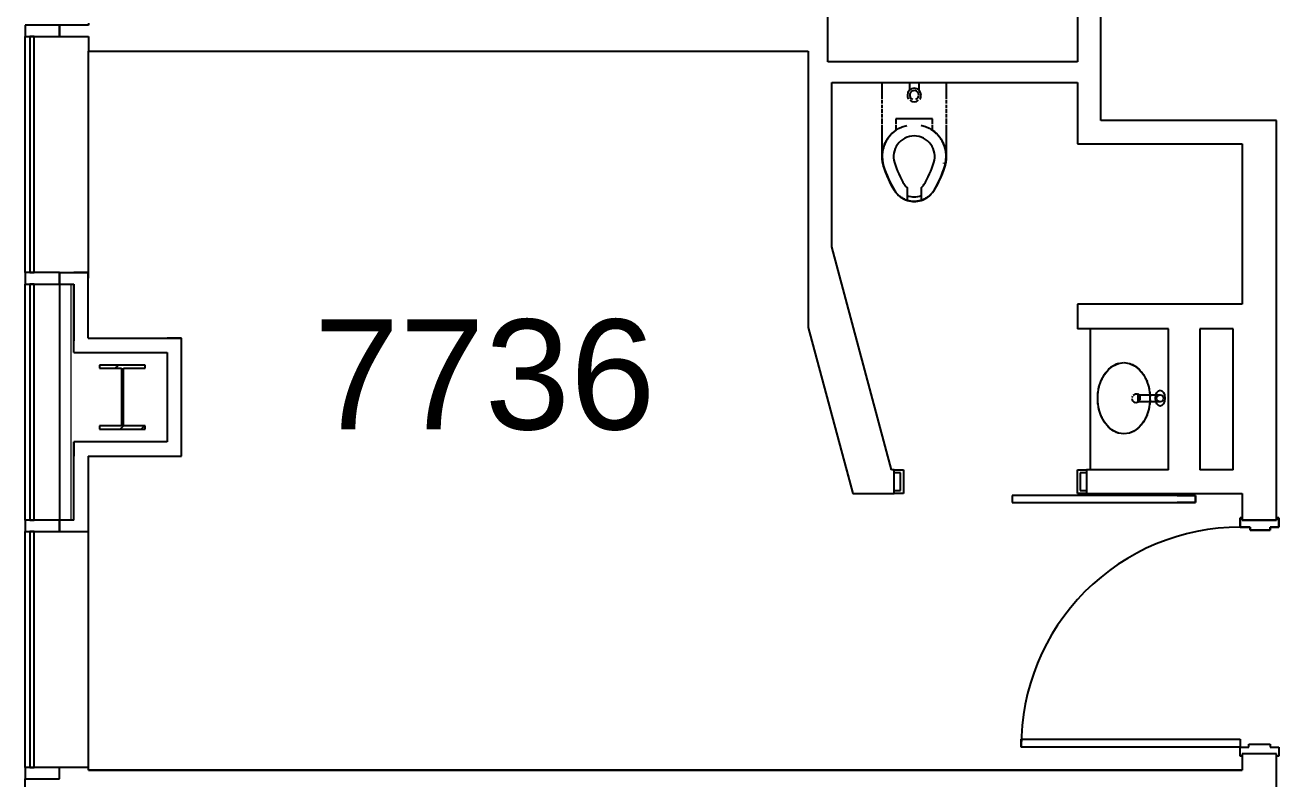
# Model space of a CAD drawing. Header units: inches. Extents: x -59 to 5673, y -29 to 4299.
# Drawn here: x -42.7 to 231.1, y 2543.8 to 2708.3 of the extents above; entities that cross this region are included whole.
import ezdxf

# ---------------------------------------------------------------- set-up
doc = ezdxf.new("R2010")
doc.units = ezdxf.units.IN
doc.header["$LTSCALE"] = 96
doc.header["$MEASUREMENT"] = 0
for name, color, linetype in [('A-ANNO-ROOM', 4, 'Continuous'), ('A-COLS', 5, 'Continuous'), ('A-DOOR', 2, 'Continuous'), ('A-FLOR-CASE', 3, 'Continuous'), ('A-FLOR-PFIX', 2, 'Continuous'), ('A-GLAZ', 2, 'Continuous'), ('A-WALL-FULL', 6, 'Continuous')]:
    doc.layers.add(name, color=color, linetype=linetype)
doc.layers.add('AE-109$0$A-FLOR-OTLN', color=8, linetype='Continuous', lineweight=13)
doc.styles.add('ARIAL', font='arial.ttf')

msp = doc.modelspace()

# ---------------------------------------------------------------- linework, layer by layer
at = {"layer": 'A-COLS'}
for p, q in [((-16.42, 2634.08), (-26.42, 2634.08)), ((-26.42, 2634.08), (-26.42, 2633.36)), ((-23.03, 2633.36), (-22.31, 2634.08)), ((-16.42, 2633.36), (-16.42, 2634.08)), ((-26.42, 2633.36), (-21.63, 2633.36)), ((-21.63, 2633.36), (-21.63, 2620.8)), ((-21.22, 2620.8), (-21.22, 2633.36)), ((-21.22, 2633.36), (-16.42, 2633.36)), ((-21.63, 2620.8), (-26.42, 2620.8)), ((-26.42, 2620.8), (-26.42, 2620.08)), ((-26.42, 2620.08), (-16.42, 2620.08)), ((-21.91, 2620.08), (-21.19, 2620.8)), ((-16.42, 2620.8), (-21.22, 2620.8)), ((-17.3, 2620.08), (-16.58, 2620.8)), ((-16.42, 2620.08), (-16.42, 2620.8))]:
    msp.add_line(p, q, dxfattribs=at)
at = {"layer": 'A-DOOR'}
for p, q in [((147.08, 2610.58), (147.08, 2611.2)), ((147.08, 2611.2), (149.08, 2611.2)), ((147.08, 2610.58), (147.08, 2611.2)), ((148.45, 2610.58), (147.08, 2610.58)), ((148.45, 2606.7), (148.45, 2610.58)), ((149.08, 2611.2), (149.08, 2606.08)), ((187.08, 2606.08), (187.08, 2611.2)), ((187.08, 2611.2), (189.08, 2611.2)), ((187.7, 2610.58), (187.7, 2606.7)), ((189.08, 2610.58), (187.7, 2610.58)), ((189.08, 2611.2), (189.08, 2610.58)), ((147.08, 2606.7), (148.45, 2606.7)), ((147.08, 2606.08), (147.08, 2606.7)), ((147.08, 2606.08), (147.08, 2606.7)), ((187.7, 2606.7), (189.08, 2606.7)), ((189.08, 2606.7), (189.08, 2606.08)), ((149.08, 2606.08), (147.08, 2606.08)), ((212.83, 2605.58), (172.83, 2605.58)), ((172.83, 2605.58), (172.83, 2604.08)), ((172.83, 2604.08), (212.83, 2604.08)), ((189.08, 2606.08), (187.08, 2606.08)), ((208.83, 2605.58), (212.83, 2605.58)), ((212.83, 2604.08), (208.83, 2604.08)), ((212.83, 2605.58), (212.83, 2604.08)), ((212.83, 2604.08), (212.83, 2605.58)), ((223.08, 2600.7), (222.58, 2600.7)), ((222.58, 2600.7), (222.58, 2598.7)), ((222.58, 2598.7), (222.58, 2600.7)), ((222.58, 2600.7), (223.08, 2600.7)), ((223.08, 2600.2), (223.08, 2600.7)), ((223.08, 2600.7), (223.08, 2600.2)), ((230.58, 2600.7), (230.58, 2600.2)), ((231.08, 2600.7), (230.58, 2600.7)), ((230.58, 2600.7), (231.08, 2600.7)), ((230.58, 2600.2), (230.58, 2600.7)), ((231.08, 2598.7), (231.08, 2600.7)), ((231.08, 2600.7), (231.08, 2598.7)), ((222.58, 2598.7), (223.08, 2598.7)), ((223.08, 2598.7), (222.58, 2598.7)), ((230.58, 2600.2), (223.08, 2600.2)), ((223.08, 2600.2), (230.58, 2600.2)), ((223.08, 2598.7), (224.77, 2598.7)), ((224.77, 2598.7), (223.08, 2598.7)), ((224.77, 2598.7), (224.77, 2598.08)), ((224.77, 2598.08), (224.77, 2598.7)), ((224.77, 2598.08), (229.14, 2598.08)), ((229.14, 2598.08), (224.77, 2598.08)), ((229.14, 2598.7), (231.08, 2598.7)), ((229.14, 2598.08), (229.14, 2598.7)), ((229.14, 2598.7), (229.14, 2598.08)), ((231.08, 2598.7), (229.14, 2598.7)), ((174.83, 2552.45), (222.58, 2552.45)), ((174.83, 2550.7), (174.83, 2552.45)), ((222.58, 2552.45), (222.58, 2550.7)), ((222.58, 2550.7), (174.83, 2550.7)), ((222.58, 2550.7), (223.08, 2550.7)), ((222.58, 2548.7), (222.58, 2550.7)), ((222.58, 2550.7), (224.52, 2550.7)), ((222.58, 2548.7), (222.58, 2550.7)), ((223.08, 2548.7), (222.58, 2548.7)), ((223.08, 2548.7), (222.58, 2548.7)), ((223.08, 2550.7), (224.52, 2550.7)), ((223.08, 2550.7), (224.52, 2550.7)), ((223.08, 2549.2), (223.08, 2548.7)), ((230.58, 2549.2), (223.08, 2549.2)), ((224.52, 2551.32), (229.14, 2551.32)), ((224.52, 2550.7), (224.52, 2551.32)), ((224.52, 2551.32), (229.14, 2551.32)), ((224.52, 2550.7), (224.52, 2551.32)), ((229.14, 2551.32), (229.14, 2550.7)), ((229.14, 2551.32), (229.14, 2550.7)), ((229.14, 2550.7), (231.08, 2550.7)), ((229.14, 2550.7), (231.08, 2550.7)), ((230.58, 2548.7), (230.58, 2549.2)), ((231.08, 2548.7), (230.58, 2548.7)), ((231.08, 2548.7), (230.58, 2548.7)), ((231.08, 2550.7), (231.08, 2548.7)), ((231.08, 2550.7), (231.08, 2548.7))]:
    msp.add_line(p, q, dxfattribs=at)
msp.add_arc((222.61, 2550.92), 47.79, 90.044, 180.2552, dxfattribs=at)
msp.add_arc((222.61, 2550.92), 47.79, 90.044, 180.2552, dxfattribs=at)
at = {"layer": 'A-FLOR-CASE'}
msp.add_line((189.95, 2611.2), (189.95, 2641.95), dxfattribs=at)
at = {"layer": 'A-FLOR-PFIX'}
for p, q in [((144.45, 2692.13), (144.45, 2695.76)), ((150.45, 2695.76), (150.45, 2694.11)), ((152.45, 2695.76), (152.45, 2694.11)), ((158.45, 2695.76), (158.45, 2692.12)), ((144.45, 2691.13), (144.45, 2691.9)), ((158.45, 2691.91), (158.45, 2691.14)), ((144.45, 2690.13), (144.45, 2690.89)), ((144.45, 2689.13), (144.45, 2689.9)), ((144.45, 2688.13), (144.45, 2688.9)), ((158.45, 2690.89), (158.45, 2690.12)), ((158.45, 2689.91), (158.45, 2689.12)), ((158.45, 2688.91), (158.45, 2688.12)), ((144.45, 2686.63), (144.45, 2687.9)), ((144.45, 2679.56), (144.45, 2686.39)), ((155.45, 2687.81), (147.45, 2687.81)), ((147.45, 2687.81), (147.45, 2686.63)), ((147.45, 2686.39), (147.45, 2685.31)), ((147.57, 2685.39), (147.81, 2685.54)), ((147.81, 2685.54), (148.05, 2685.68)), ((148.05, 2685.68), (148.29, 2685.81)), ((148.29, 2685.81), (148.55, 2685.93)), ((148.55, 2685.93), (148.8, 2686.04)), ((148.8, 2686.04), (149.06, 2686.14)), ((149.06, 2686.14), (149.33, 2686.23)), ((149.33, 2686.23), (149.6, 2686.31)), ((149.6, 2686.31), (149.87, 2686.38)), ((152.99, 2686.39), (153.12, 2686.36)), ((153.12, 2686.36), (153.39, 2686.29)), ((153.39, 2686.29), (153.65, 2686.21)), ((153.65, 2686.21), (153.92, 2686.11)), ((153.92, 2686.11), (154.18, 2686.01)), ((154.18, 2686.01), (154.43, 2685.9)), ((154.43, 2685.9), (154.69, 2685.77)), ((154.69, 2685.77), (154.93, 2685.64)), ((154.93, 2685.64), (155.17, 2685.49)), ((155.17, 2685.49), (155.41, 2685.34)), ((155.45, 2686.62), (155.45, 2687.81)), ((155.45, 2685.31), (155.45, 2686.41)), ((158.45, 2687.91), (158.45, 2686.64)), ((158.45, 2686.4), (158.45, 2679.56)), ((145.19, 2682.69), (145.32, 2682.94)), ((145.32, 2682.94), (145.46, 2683.18)), ((145.46, 2683.18), (145.61, 2683.41)), ((145.61, 2683.41), (145.77, 2683.65)), ((145.77, 2683.65), (145.93, 2683.87)), ((145.93, 2683.87), (146.11, 2684.09)), ((146.11, 2684.09), (146.3, 2684.3)), ((146.3, 2684.3), (146.49, 2684.5)), ((146.49, 2684.5), (146.69, 2684.69)), ((146.69, 2684.69), (146.9, 2684.88)), ((146.9, 2684.88), (147.12, 2685.06)), ((147.12, 2685.06), (147.34, 2685.23)), ((147.34, 2685.23), (147.57, 2685.39)), ((155.41, 2685.34), (155.63, 2685.18)), ((155.63, 2685.18), (155.85, 2685.01)), ((155.85, 2685.01), (156.07, 2684.83)), ((156.07, 2684.83), (156.28, 2684.64)), ((156.28, 2684.64), (156.47, 2684.44)), ((156.47, 2684.44), (156.67, 2684.23)), ((156.67, 2684.23), (156.85, 2684.02)), ((156.85, 2684.02), (157.02, 2683.8)), ((157.02, 2683.8), (157.19, 2683.58)), ((157.19, 2683.58), (157.34, 2683.34)), ((157.34, 2683.34), (157.49, 2683.11)), ((157.49, 2683.11), (157.63, 2682.86)), ((157.63, 2682.86), (157.75, 2682.61)), ((144.47, 2680), (144.49, 2680.28)), ((144.49, 2680.28), (144.52, 2680.56)), ((144.52, 2680.56), (144.57, 2680.83)), ((144.57, 2680.83), (144.63, 2681.11)), ((144.63, 2681.11), (144.69, 2681.38)), ((144.69, 2681.38), (144.77, 2681.65)), ((144.77, 2681.65), (144.86, 2681.91)), ((144.86, 2681.91), (144.96, 2682.18)), ((144.96, 2682.18), (145.07, 2682.43)), ((145.07, 2682.43), (145.19, 2682.69)), ((157.75, 2682.61), (157.87, 2682.36)), ((157.87, 2682.36), (157.98, 2682.1)), ((157.98, 2682.1), (158.07, 2681.84)), ((158.07, 2681.84), (158.16, 2681.57)), ((158.16, 2681.57), (158.23, 2681.3)), ((158.23, 2681.3), (158.3, 2681.03)), ((158.3, 2681.03), (158.35, 2680.75)), ((158.35, 2680.75), (158.39, 2680.48)), ((158.39, 2680.48), (158.42, 2680.2)), ((158.42, 2680.2), (158.44, 2679.92)), ((144.45, 2679.72), (144.47, 2680)), ((144.45, 2679.44), (144.45, 2679.72)), ((144.46, 2679.16), (144.45, 2679.44)), ((144.49, 2678.88), (144.46, 2679.16)), ((144.52, 2678.6), (144.49, 2678.88)), ((144.56, 2678.33), (144.52, 2678.6)), ((144.62, 2678.05), (144.56, 2678.33)), ((144.68, 2677.78), (144.62, 2678.05)), ((144.76, 2677.51), (144.68, 2677.78)), ((144.88, 2677.12), (144.76, 2677.51)), ((158.15, 2677.51), (157.86, 2676.64)), ((158.2, 2677.7), (158.15, 2677.51)), ((158.27, 2677.97), (158.2, 2677.7)), ((158.33, 2678.25), (158.27, 2677.97)), ((158.37, 2678.52), (158.33, 2678.25)), ((158.41, 2678.8), (158.37, 2678.52)), ((158.44, 2679.08), (158.41, 2678.8)), ((158.44, 2679.92), (158.45, 2679.64)), ((158.45, 2679.36), (158.44, 2679.08)), ((158.45, 2679.64), (158.45, 2679.36)), ((145.19, 2676.25), (144.88, 2677.12)), ((145.52, 2675.4), (145.19, 2676.25)), ((145.89, 2674.56), (145.52, 2675.4)), ((146.3, 2673.73), (145.89, 2674.56)), ((157.18, 2674.93), (156.79, 2674.09)), ((157.54, 2675.78), (157.18, 2674.93)), ((157.86, 2676.64), (157.54, 2675.78)), ((146.73, 2672.92), (146.3, 2673.73)), ((147.2, 2672.13), (146.73, 2672.92)), ((147.25, 2672.06), (147.2, 2672.13)), ((147.36, 2671.9), (147.25, 2672.06)), ((147.47, 2671.74), (147.36, 2671.9)), ((149.95, 2669.99), (149.95, 2672.76)), ((152.95, 2672.76), (152.95, 2669.99)), ((155.59, 2671.96), (155.48, 2671.8)), ((155.7, 2672.13), (155.59, 2671.96)), ((155.91, 2672.48), (155.7, 2672.13)), ((156.37, 2673.28), (155.91, 2672.48)), ((156.79, 2674.09), (156.37, 2673.28)), ((147.6, 2671.58), (147.47, 2671.74)), ((147.73, 2671.43), (147.6, 2671.58)), ((147.87, 2671.28), (147.73, 2671.43)), ((148.01, 2671.14), (147.87, 2671.28)), ((148.16, 2671.01), (148.01, 2671.14)), ((148.31, 2670.88), (148.16, 2671.01)), ((148.47, 2670.75), (148.31, 2670.88)), ((148.63, 2670.64), (148.47, 2670.75)), ((148.8, 2670.53), (148.63, 2670.64)), ((148.97, 2670.43), (148.8, 2670.53)), ((149.14, 2670.33), (148.97, 2670.43)), ((149.32, 2670.24), (149.14, 2670.33)), ((149.51, 2670.16), (149.32, 2670.24)), ((149.69, 2670.09), (149.51, 2670.16)), ((149.88, 2670.02), (149.69, 2670.09)), ((150.07, 2669.96), (149.88, 2670.02)), ((150.26, 2669.91), (150.07, 2669.96)), ((150.46, 2669.86), (150.26, 2669.91)), ((150.66, 2669.83), (150.46, 2669.86)), ((150.85, 2669.8), (150.66, 2669.83)), ((151.05, 2669.78), (150.85, 2669.8)), ((151.25, 2669.77), (151.05, 2669.78)), ((151.45, 2669.76), (151.25, 2669.77)), ((151.53, 2669.77), (151.45, 2669.76)), ((151.73, 2669.77), (151.53, 2669.77)), ((151.93, 2669.79), (151.73, 2669.77)), ((152.13, 2669.81), (151.93, 2669.79)), ((152.33, 2669.84), (152.13, 2669.81)), ((152.52, 2669.88), (152.33, 2669.84)), ((152.72, 2669.93), (152.52, 2669.88)), ((152.91, 2669.98), (152.72, 2669.93)), ((153.1, 2670.04), (152.91, 2669.98)), ((153.29, 2670.11), (153.1, 2670.04)), ((153.47, 2670.19), (153.29, 2670.11)), ((153.65, 2670.28), (153.47, 2670.19)), ((153.83, 2670.37), (153.65, 2670.28)), ((154.01, 2670.47), (153.83, 2670.37)), ((154.18, 2670.57), (154.01, 2670.47)), ((154.34, 2670.68), (154.18, 2670.57)), ((154.5, 2670.8), (154.34, 2670.68)), ((154.66, 2670.93), (154.5, 2670.8)), ((154.81, 2671.06), (154.66, 2670.93)), ((154.95, 2671.2), (154.81, 2671.06)), ((155.09, 2671.34), (154.95, 2671.2)), ((155.23, 2671.49), (155.09, 2671.34)), ((155.36, 2671.64), (155.23, 2671.49)), ((155.48, 2671.8), (155.36, 2671.64)), ((193.87, 2633.12), (194.91, 2633.94)), ((194.91, 2633.94), (196.04, 2634.44)), ((195.86, 2634.38), (196.11, 2634.46)), ((196.04, 2634.44), (197.23, 2634.61)), ((197.23, 2634.61), (198.42, 2634.44)), ((198.42, 2634.44), (199.56, 2633.94)), ((199.56, 2633.94), (200.59, 2633.12)), ((192.28, 2630.72), (192.98, 2632.04)), ((192.98, 2632.04), (193.87, 2633.12)), ((200.59, 2633.12), (201.48, 2632.04)), ((201.48, 2632.04), (202.19, 2630.72)), ((191.55, 2627.64), (191.79, 2629.23)), ((191.79, 2629.23), (192.28, 2630.72)), ((202.19, 2630.72), (202.67, 2629.23)), ((202.67, 2629.23), (202.92, 2627.64)), ((191.55, 2626.02), (191.55, 2627.64)), ((191.79, 2624.42), (191.55, 2626.02)), ((199.25, 2627.5), (199.73, 2627.79)), ((199.73, 2627.79), (200.21, 2627.79)), ((199.92, 2625.84), (199.77, 2625.85)), ((200.33, 2625.99), (199.92, 2625.84)), ((200.21, 2627.79), (200.56, 2627.61)), ((200.68, 2626.52), (200.33, 2625.99)), ((200.38, 2627.58), (205.13, 2627.58)), ((200.38, 2626.08), (200.38, 2627.58)), ((205.13, 2626.08), (200.38, 2626.08)), ((200.56, 2627.61), (200.69, 2627.43)), ((200.69, 2627.43), (200.68, 2626.52)), ((202.92, 2626.02), (202.67, 2624.42)), ((202.92, 2627.64), (202.92, 2626.02)), ((192.28, 2622.94), (191.79, 2624.42)), ((192.98, 2621.62), (192.28, 2622.94)), ((202.19, 2622.94), (201.48, 2621.62)), ((202.67, 2624.42), (202.19, 2622.94)), ((193.87, 2620.53), (192.98, 2621.62)), ((194.91, 2619.72), (193.87, 2620.53)), ((200.59, 2620.53), (199.56, 2619.72)), ((201.48, 2621.62), (200.59, 2620.53)), ((196.04, 2619.22), (194.91, 2619.72)), ((196.11, 2619.2), (195.86, 2619.27)), ((197.23, 2619.05), (196.04, 2619.22)), ((198.42, 2619.22), (197.23, 2619.05)), ((199.56, 2619.72), (198.42, 2619.22))]:
    msp.add_line(p, q, dxfattribs=at)
msp.add_circle((205.13, 2626.83), 0.75, dxfattribs=at)
for centre, radius, start, end in [((151.45, 2692.99), 1.5, 0, 180), ((151.45, 2692.98), 0.996, 0, 247.3114), ((151.45, 2692.99), 1.5, 180, 215.3367), ((151.45, 2692.99), 1.5, 229.6467, 310.4131), ((151.45, 2692.98), 0.996, 292.6886, 0), ((151.45, 2692.99), 1.5, 324.6633, 0), ((151.45, 2679.56), 7, 124.8499, 197.0353), ((151.45, 2679.56), 7, 146.0654, 152.41), ((151.45, 2679.56), 7, 130.9635, 137.5291), ((151.45, 2679.56), 4.5, 90, 197.0353), ((151.45, 2679.56), 4.5, 342.9647, 90), ((151.45, 2679.56), 7, 342.9647, 55.1501), ((151.45, 2679.56), 7, 42.4709, 49.0365), ((151.45, 2679.56), 7, 27.59, 33.9346), ((151.45, 2679.56), 7, 161.3562, 167.2878), ((151.45, 2679.56), 7, 12.7122, 18.6438), ((151.45, 2679.56), 7, 177.2136, 182.1628), ((166.75, 2684.25), 23, 197.0353, 211.8005), ((166.75, 2684.25), 20.5, 197.0353, 211.8005), ((136.15, 2684.25), 20.5, 328.1995, 342.9647), ((136.15, 2684.25), 23, 328.1995, 342.9647), ((157.45, 2678.06), 0.5, 0, 20), ((151.45, 2679.56), 7, 357.8372, 2.7864), ((151.45, 2674.76), 5, 211.8005, 252.5424), ((151.45, 2674.76), 2.5, 211.8005, 233.1301), ((151.45, 2674.76), 2.5, 306.8699, 328.1995), ((151.45, 2674.76), 5, 287.4576, 328.1995), ((151.45, 2674.76), 5, 226.3503, 230.5574), ((151.45, 2674.76), 5, 239.9619, 245.5628), ((151.45, 2674.76), 4, 247.7775, 270), ((151.45, 2674.76), 5, 252.4315, 270), ((151.45, 2674.76), 4, 270, 292.2225), ((151.45, 2674.76), 5, 270, 287.5685), ((151.45, 2674.76), 5, 294.4372, 300.0381), ((151.45, 2674.76), 5, 309.4426, 313.6497), ((199.98, 2626.83), 1, 181.4853, 252), ((199.98, 2626.83), 1, 152.4389, 170.9999)]:
    msp.add_arc(centre, radius, start, end, dxfattribs=at)
msp.add_ellipse((205.14, 2626.87), major_axis=(0, 1.75), ratio=0.571429, dxfattribs=at)
for points, knots in [([(193.77, 2633.02), (194.04, 2633.3), (194.39, 2633.58), (194.75, 2633.84), (194.8, 2633.88)], [5.6220806, 5.6220806, 5.6220806, 5.6220806, 5.7998634, 5.8343864, 5.8343864, 5.8343864, 5.8343864]), ([(194.84, 2633.89), (195.18, 2634.11), (195.57, 2634.32), (195.96, 2634.41), (196, 2634.42)], [5.8415235, 5.8415235, 5.8415235, 5.8415235, 6.0415243, 6.0587858, 6.0587858, 6.0587858, 6.0587858]), ([(198.47, 2634.42), (198.5, 2634.41), (198.9, 2634.29), (199.28, 2634.11), (199.62, 2633.89)], [0.2243995, 0.2243995, 0.2243995, 0.2243995, 0.241661, 0.4416618, 0.4416618, 0.4416618, 0.4416618]), ([(199.66, 2633.87), (199.72, 2633.83), (200.08, 2633.59), (200.42, 2633.3), (200.69, 2633.02)], [0.448799, 0.448799, 0.448799, 0.448799, 0.4833219, 0.6611047, 0.6611047, 0.6611047, 0.6611047]), ([(192.17, 2630.45), (192.29, 2630.75), (192.43, 2631.06), (192.59, 2631.36), (192.6, 2631.39)], [5.1895316, 5.1895316, 5.1895316, 5.1895316, 5.3165414, 5.3302301, 5.3302301, 5.3302301, 5.3302301]), ([(192.87, 2631.85), (193.06, 2632.16), (193.27, 2632.45), (193.49, 2632.7), (193.49, 2632.7)], [5.4048623, 5.4048623, 5.4048623, 5.4048623, 5.5582024, 5.5583845, 5.5583845, 5.5583845, 5.5583845]), ([(200.97, 2632.7), (200.97, 2632.7), (201.2, 2632.44), (201.4, 2632.16), (201.59, 2631.85)], [0.7248008, 0.7248008, 0.7248008, 0.7248008, 0.7249829, 0.878323, 0.878323, 0.878323, 0.878323]), ([(201.86, 2631.39), (201.88, 2631.36), (202.03, 2631.06), (202.18, 2630.75), (202.29, 2630.45)], [0.9529552, 0.9529552, 0.9529552, 0.9529552, 0.9666439, 1.0936537, 1.0936537, 1.0936537, 1.0936537]), ([(191.52, 2627.2), (191.53, 2627.4), (191.55, 2627.72), (191.58, 2628.04), (191.6, 2628.17)], [4.7595613, 4.7595613, 4.7595613, 4.7595613, 4.8332195, 4.883074, 4.883074, 4.883074, 4.883074]), ([(191.72, 2628.88), (191.77, 2629.13), (191.85, 2629.46), (191.94, 2629.77), (191.96, 2629.85)], [4.9749558, 4.9749558, 4.9749558, 4.9749558, 5.0748804, 5.1046577, 5.1046577, 5.1046577, 5.1046577]), ([(202.5, 2629.85), (202.52, 2629.77), (202.62, 2629.46), (202.7, 2629.13), (202.75, 2628.88)], [1.1785276, 1.1785276, 1.1785276, 1.1785276, 1.2083049, 1.3082295, 1.3082295, 1.3082295, 1.3082295]), ([(202.87, 2628.17), (202.88, 2628.04), (202.92, 2627.72), (202.94, 2627.4), (202.95, 2627.2)], [1.4001113, 1.4001113, 1.4001113, 1.4001113, 1.4499658, 1.523624, 1.523624, 1.523624, 1.523624]), ([(191.6, 2625.49), (191.58, 2625.62), (191.55, 2625.94), (191.53, 2626.26), (191.52, 2626.46)], [4.541704, 4.541704, 4.541704, 4.541704, 4.5915585, 4.6652167, 4.6652167, 4.6652167, 4.6652167]), ([(202.95, 2626.46), (202.94, 2626.26), (202.92, 2625.94), (202.88, 2625.62), (202.87, 2625.49)], [1.6179686, 1.6179686, 1.6179686, 1.6179686, 1.6916268, 1.7414813, 1.7414813, 1.7414813, 1.7414813]), ([(191.96, 2623.81), (191.94, 2623.88), (191.85, 2624.2), (191.77, 2624.52), (191.72, 2624.78)], [4.3201203, 4.3201203, 4.3201203, 4.3201203, 4.3498975, 4.4498221, 4.4498221, 4.4498221, 4.4498221]), ([(192.6, 2622.27), (192.59, 2622.3), (192.43, 2622.6), (192.29, 2622.91), (192.17, 2623.21)], [4.0945479, 4.0945479, 4.0945479, 4.0945479, 4.1082365, 4.2352464, 4.2352464, 4.2352464, 4.2352464]), ([(202.29, 2623.21), (202.18, 2622.91), (202.03, 2622.6), (201.88, 2622.3), (201.86, 2622.27)], [2.0479389, 2.0479389, 2.0479389, 2.0479389, 2.1749488, 2.1886374, 2.1886374, 2.1886374, 2.1886374]), ([(202.75, 2624.78), (202.7, 2624.52), (202.62, 2624.2), (202.52, 2623.88), (202.5, 2623.81)], [1.8333632, 1.8333632, 1.8333632, 1.8333632, 1.9332878, 1.963065, 1.963065, 1.963065, 1.963065]), ([(193.49, 2620.95), (193.49, 2620.95), (193.27, 2621.21), (193.06, 2621.5), (192.87, 2621.81)], [3.8663935, 3.8663935, 3.8663935, 3.8663935, 3.8665756, 4.0199157, 4.0199157, 4.0199157, 4.0199157]), ([(194.8, 2619.79), (194.75, 2619.83), (194.39, 2620.07), (194.04, 2620.36), (193.77, 2620.64)], [3.5903916, 3.5903916, 3.5903916, 3.5903916, 3.6249146, 3.8026973, 3.8026973, 3.8026973, 3.8026973]), ([(200.69, 2620.64), (200.42, 2620.36), (200.08, 2620.08), (199.72, 2619.82), (199.66, 2619.78)], [2.480488, 2.480488, 2.480488, 2.480488, 2.6582707, 2.6927937, 2.6927937, 2.6927937, 2.6927937]), ([(201.59, 2621.81), (201.4, 2621.5), (201.2, 2621.21), (200.97, 2620.95), (200.97, 2620.95)], [2.2632696, 2.2632696, 2.2632696, 2.2632696, 2.4166097, 2.4167919, 2.4167919, 2.4167919, 2.4167919]), ([(195.99, 2619.23), (195.96, 2619.24), (195.57, 2619.37), (195.18, 2619.55), (194.84, 2619.77)], [3.3659921, 3.3659921, 3.3659921, 3.3659921, 3.3832536, 3.5832545, 3.5832545, 3.5832545, 3.5832545]), ([(199.62, 2619.77), (199.28, 2619.55), (198.9, 2619.34), (198.5, 2619.25), (198.47, 2619.24)], [2.6999308, 2.6999308, 2.6999308, 2.6999308, 2.8999317, 2.9171932, 2.9171932, 2.9171932, 2.9171932])]:
    msp.add_open_spline(points, degree=3, knots=knots, dxfattribs=at)
at = {"layer": 'A-GLAZ', "extrusion": (0, 0, -1)}
for p, q in [((-42.67, 2708.26), (-42.67, 2705.76)), ((-35.17, 2708.26), (-42.67, 2708.26)), ((-42.67, 2708.26), (-42.67, 2705.76)), ((-35.17, 2705.76), (-35.17, 2708.26)), ((-35.17, 2705.76), (-35.17, 2708.26)), ((-42.67, 2705.76), (-35.17, 2705.76)), ((-42.67, 2705.76), (-35.17, 2705.76)), ((-35.17, 2654.26), (-42.67, 2654.26)), ((-42.67, 2654.26), (-42.67, 2651.76)), ((-35.17, 2654.26), (-42.67, 2654.26)), ((-42.67, 2654.26), (-42.67, 2651.76)), ((-35.17, 2651.76), (-35.17, 2654.26)), ((-35.17, 2651.76), (-35.17, 2654.26)), ((-42.67, 2651.76), (-35.17, 2651.76)), ((-42.67, 2651.76), (-35.17, 2651.76)), ((-35.17, 2600.26), (-42.67, 2600.26)), ((-42.67, 2600.26), (-42.67, 2597.76)), ((-35.17, 2600.26), (-42.67, 2600.26)), ((-42.67, 2600.26), (-42.67, 2597.76)), ((-35.17, 2597.76), (-35.17, 2600.26)), ((-35.17, 2597.76), (-35.17, 2600.26)), ((-42.67, 2597.76), (-35.17, 2597.76)), ((-42.67, 2597.76), (-35.17, 2597.76)), ((-35.17, 2546.26), (-42.67, 2546.26)), ((-42.67, 2546.26), (-42.67, 2543.76)), ((-35.17, 2543.76), (-35.17, 2546.26)), ((-42.67, 2543.76), (-35.17, 2543.76))]:
    msp.add_line(p, q, dxfattribs=at)
at = {"layer": 'A-GLAZ'}
for p, q in [((-42.67, 2654.26), (-42.67, 2705.76)), ((-42.67, 2654.26), (-42.67, 2705.76)), ((-40.67, 2705.76), (-41.67, 2705.76)), ((-41.67, 2705.76), (-41.67, 2654.26)), ((-40.67, 2705.76), (-41.67, 2705.76)), ((-41.67, 2705.76), (-41.67, 2654.26)), ((-40.67, 2654.26), (-40.67, 2705.76)), ((-40.67, 2654.26), (-40.67, 2705.76)), ((-28.8, 2653.01), (-28.8, 2702.58)), ((-28.8, 2653.01), (-28.8, 2702.58)), ((-41.67, 2654.26), (-40.67, 2654.26)), ((-41.67, 2654.26), (-40.67, 2654.26)), ((-28.8, 2653.01), (-28.92, 2653.01)), ((-28.8, 2653.01), (-28.92, 2653.01)), ((-42.67, 2600.26), (-42.67, 2651.76)), ((-42.67, 2600.26), (-42.67, 2651.76)), ((-40.67, 2651.76), (-41.67, 2651.76)), ((-41.67, 2651.76), (-41.67, 2600.26)), ((-40.67, 2651.76), (-41.67, 2651.76)), ((-41.67, 2651.76), (-41.67, 2600.26)), ((-40.67, 2600.26), (-40.67, 2651.76)), ((-40.67, 2600.26), (-40.67, 2651.76)), ((-35.17, 2651.76), (-35.17, 2600.26)), ((-41.67, 2600.26), (-40.67, 2600.26)), ((-41.67, 2600.26), (-40.67, 2600.26)), ((-28.92, 2599.01), (-28.8, 2599.01)), ((-28.92, 2599.01), (-28.86, 2599.01)), ((-28.86, 2599.01), (-28.8, 2599.01)), ((-28.85, 2599.01), (-28.8, 2599.01)), ((-28.8, 2563.7), (-28.8, 2599.01)), ((-28.8, 2546.26), (-28.8, 2599.01)), ((-28.8, 2563.7), (-28.8, 2599.01)), ((-28.8, 2546.26), (-28.8, 2599.01)), ((-42.67, 2546.26), (-42.67, 2597.76)), ((-42.67, 2546.26), (-42.67, 2597.76)), ((-40.67, 2597.76), (-41.67, 2597.76)), ((-41.67, 2597.76), (-41.67, 2546.26)), ((-40.67, 2597.76), (-41.67, 2597.76)), ((-41.67, 2597.76), (-41.67, 2546.26)), ((-40.67, 2546.26), (-40.67, 2597.76)), ((-40.67, 2546.26), (-40.67, 2597.76)), ((-41.67, 2546.26), (-40.67, 2546.26)), ((-42.67, 2492.26), (-42.67, 2543.76))]:
    msp.add_line(p, q, dxfattribs=at)
at = {"layer": 'A-WALL-FULL'}
for p, q in [((192.2, 2687.45), (192.2, 2723.83)), ((192.2, 2695.64), (192.2, 2715.39)), ((132.58, 2700.26), (132.58, 2711.01)), ((187.08, 2711.01), (187.08, 2700.26)), ((-28.8, 2708.26), (-35.17, 2708.26)), ((-35.17, 2708.26), (-35.17, 2705.76)), ((-28.8, 2708.7), (-28.8, 2708.26)), ((132.58, 2707.45), (132.58, 2708.08)), ((-35.17, 2705.76), (-28.8, 2705.76)), ((-28.8, 2705.76), (-28.8, 2702.58)), ((-28.8, 2702.58), (128.33, 2702.58)), ((128.33, 2702.58), (128.33, 2642.28)), ((187.08, 2700.26), (132.58, 2700.26)), ((133.45, 2695.76), (187.08, 2695.76)), ((133.45, 2659.86), (133.45, 2695.76)), ((187.08, 2695.76), (187.08, 2682.33)), ((230.58, 2687.45), (192.2, 2687.45)), ((230.58, 2600.7), (230.58, 2687.45)), ((187.08, 2682.33), (223.08, 2682.33)), ((223.08, 2682.33), (223.08, 2647.33)), ((146.49, 2611.2), (133.45, 2659.86)), ((-35.17, 2654.26), (-28.92, 2654.26)), ((-35.17, 2654.26), (-35.17, 2651.76)), ((-28.92, 2654.26), (-32.05, 2654.26)), ((-28.92, 2653.64), (-28.92, 2654.26)), ((-28.92, 2639.95), (-28.92, 2654.26)), ((-28.92, 2651.14), (-28.92, 2653.64)), ((-35.17, 2651.76), (-32.05, 2651.76)), ((-32.05, 2636.83), (-32.05, 2651.76)), ((-32.05, 2651.76), (-32.05, 2639.95)), ((223.08, 2647.33), (187.08, 2647.33)), ((187.08, 2647.33), (187.08, 2641.95)), ((128.33, 2642.28), (138.03, 2606.08)), ((206.95, 2641.95), (187.08, 2641.95)), ((206.95, 2611.2), (206.95, 2641.95)), ((213.83, 2641.95), (213.83, 2611.2)), ((221.08, 2641.95), (213.83, 2641.95)), ((221.08, 2611.2), (221.08, 2641.95)), ((-32.05, 2639.95), (-32.05, 2639.33)), ((-28.92, 2639.95), (-8.55, 2639.95)), ((-9.17, 2639.95), (-11.67, 2639.95)), ((-8.55, 2639.95), (-9.17, 2639.95)), ((-8.55, 2614.2), (-8.55, 2639.95)), ((-32.05, 2636.83), (-11.67, 2636.83)), ((-11.67, 2636.83), (-11.67, 2617.33)), ((-11.67, 2617.33), (-32.05, 2617.33)), ((-32.05, 2617.33), (-32.05, 2614.83)), ((-32.05, 2600.26), (-32.05, 2617.33)), ((-32.05, 2614.83), (-32.05, 2614.2)), ((-28.92, 2614.2), (-8.55, 2614.2)), ((-28.92, 2614.2), (-28.92, 2597.76)), ((-11.67, 2614.2), (-9.17, 2614.2)), ((-9.17, 2614.2), (-8.55, 2614.2)), ((136.65, 2611.2), (138.03, 2606.08)), ((147.08, 2611.2), (146.49, 2611.2)), ((147.08, 2606.08), (147.08, 2611.2)), ((189.08, 2611.2), (189.08, 2606.08)), ((206.95, 2611.2), (189.08, 2611.2)), ((221.08, 2611.2), (213.83, 2611.2)), ((138.03, 2606.08), (147.08, 2606.08)), ((189.08, 2606.08), (223.08, 2606.08)), ((223.08, 2606.08), (223.08, 2600.2)), ((-32.05, 2600.26), (-35.17, 2600.26)), ((-35.17, 2600.26), (-35.17, 2597.76)), ((223.08, 2600.2), (230.58, 2600.2)), ((-35.17, 2597.76), (-28.92, 2597.76)), ((-32.05, 2597.76), (-28.92, 2597.76)), ((230.58, 2549.2), (223.08, 2549.2)), ((223.08, 2549.2), (223.08, 2545.7)), ((230.58, 2536.08), (230.58, 2549.2)), ((-28.8, 2546.26), (-35.17, 2546.26)), ((-28.8, 2545.7), (-28.8, 2546.26)), ((-28.8, 2545.7), (223.08, 2545.7)), ((223.08, 2545.7), (-28.8, 2545.7)), ((-23.92, 2545.7), (-28.17, 2545.7))]:
    msp.add_line(p, q, dxfattribs=at)
at = {"layer": 'AE-109$0$A-FLOR-OTLN'}
msp.add_line((-32.67, 2651.76), (-32.67, 2600.26), dxfattribs=at)

# ---------------------------------------------------------------- texts
at = {"layer": 'A-ANNO-ROOM', "style": 'ARIAL'}
msp.add_text('7736', height=24, dxfattribs=at).set_placement((20.39, 2620.03))

doc.saveas('drawing.dxf')
